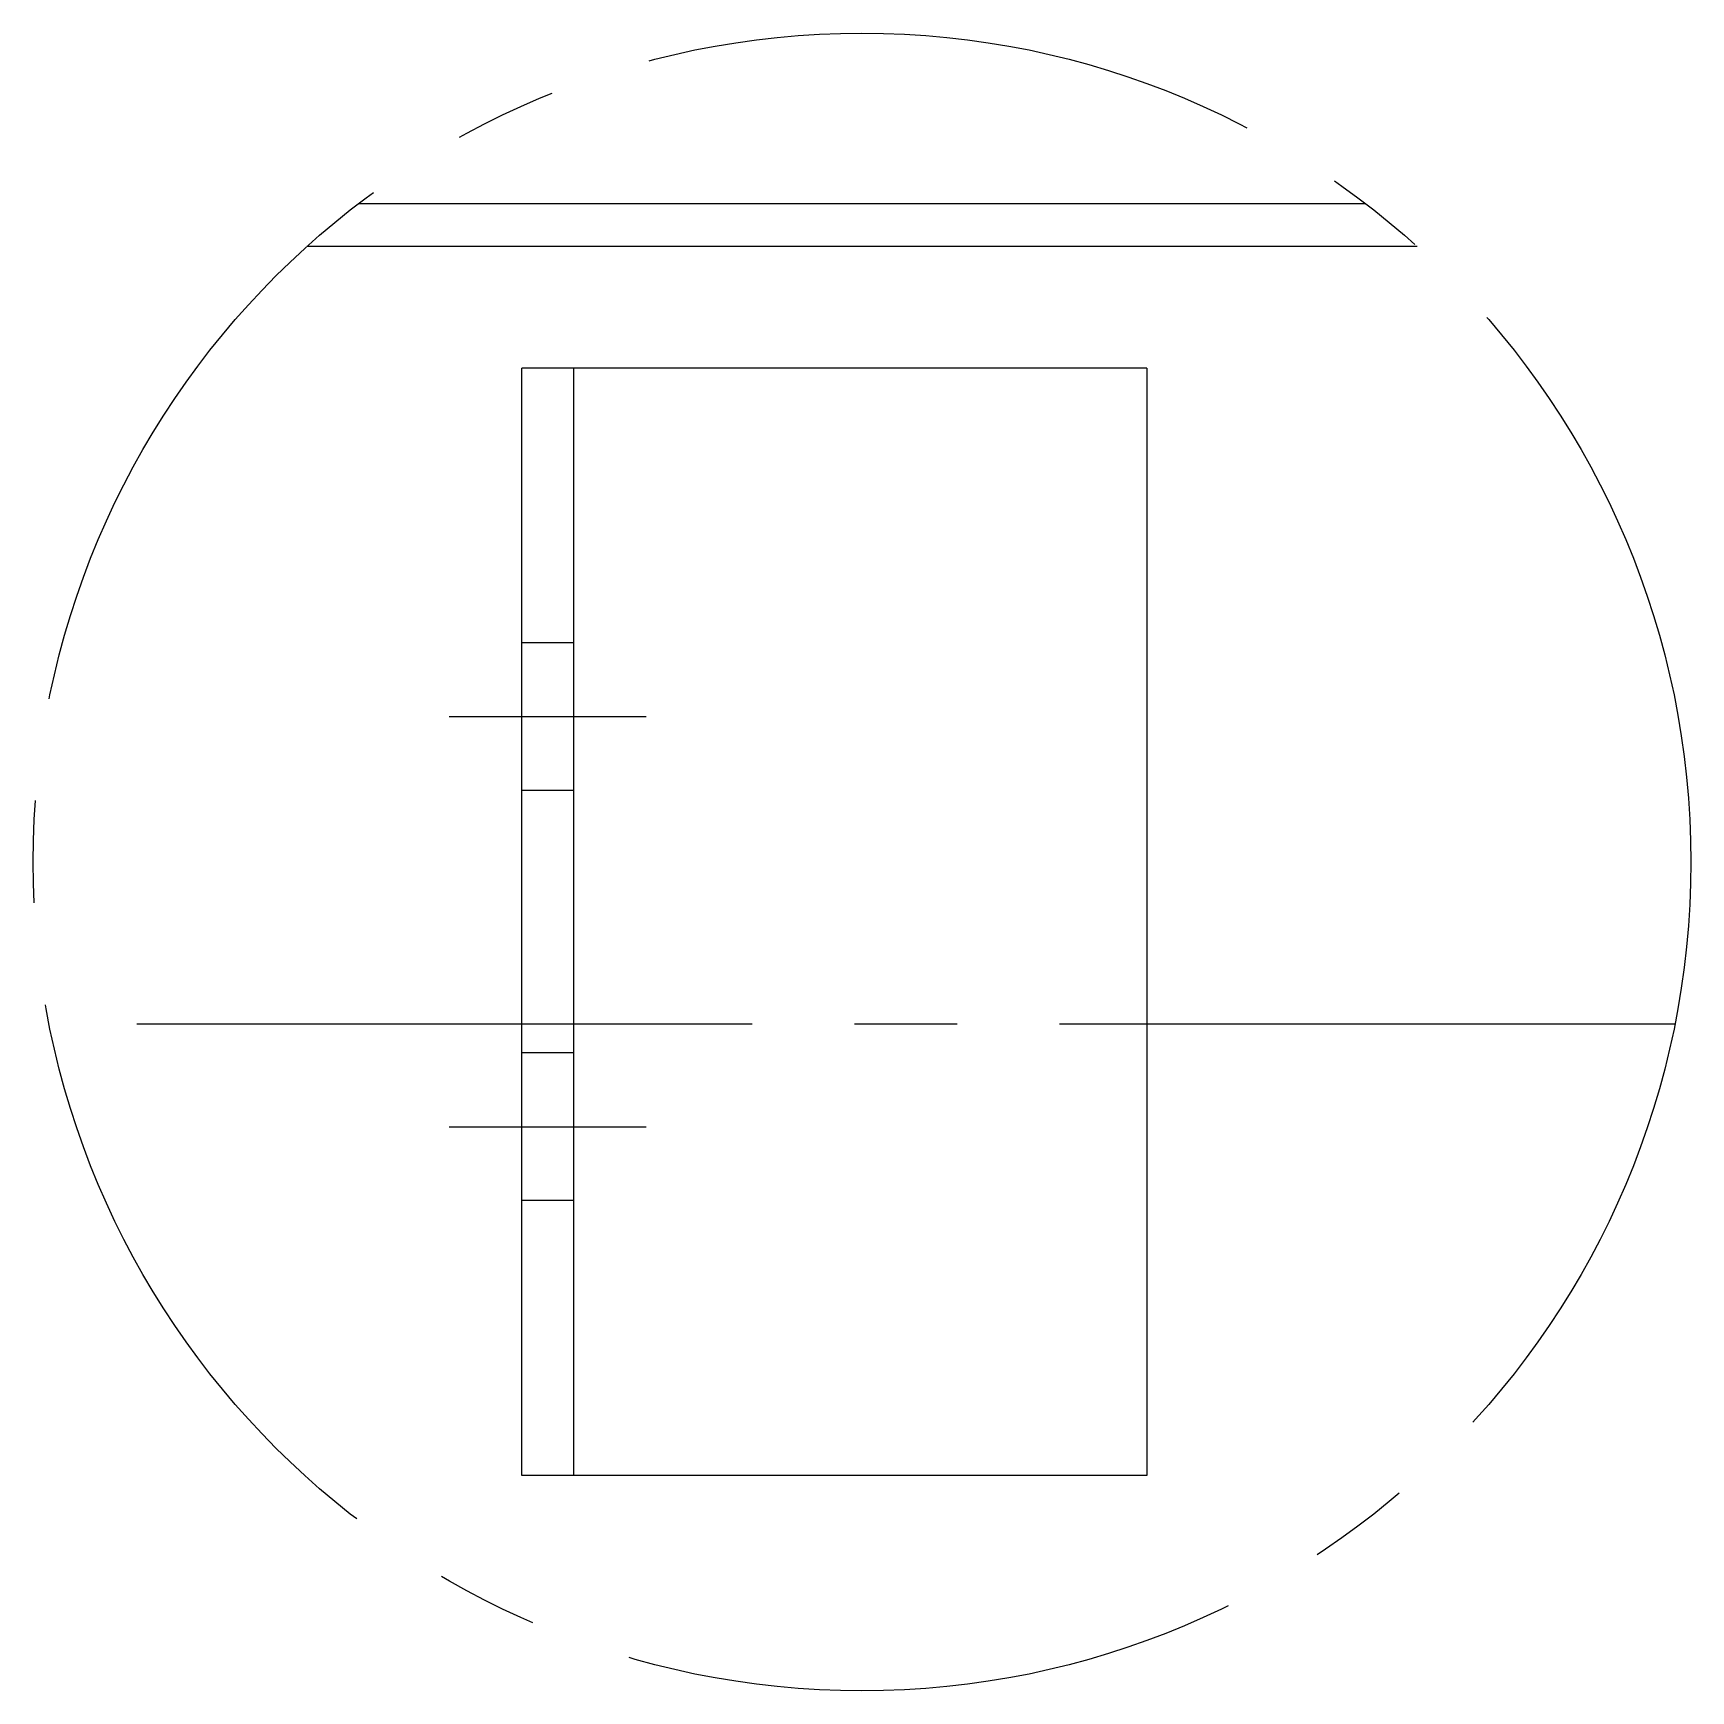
# Model space of a CAD drawing. Header units: millimetres. Extents: x -11137 to 17544, y -5373 to 15400.
# Drawn here: x -6231.9 to -6029.8, y 3159.2 to 3361.3 of the extents above; entities that cross this region are included whole.
import ezdxf

# ---------------------------------------------------------------- set-up
doc = ezdxf.new("R2010")
doc.units = ezdxf.units.MM
doc.header["$LTSCALE"] = 100
doc.header["$MEASUREMENT"] = 0
doc.linetypes.add('CENTER2', pattern=[1.125, 0.75, -0.125, 0.125, -0.125])
doc.linetypes.add('HIDDEN', pattern=[0.375, 0.25, -0.125])
for name, color, linetype in [('EM-PJ-CENTRO', 10, 'CENTER2'), ('EM-PJ-CONTORNO', 3, 'Continuous'), ('EM-PJ-TRACEJADA', 1, 'HIDDEN')]:
    doc.layers.add(name, color=color, linetype=linetype)

# ---------------------------------------------------------------- blocks, each defined once
blk = doc.blocks.new('A$C9bd9dc66')
at = {"layer": 'EM-PJ-CENTRO'}
for p, q in [((8.84, 25), (-15.19, 25)), ((8.84, -25), (-15.19, -25))]:
    blk.add_line(p, q, dxfattribs=at)
at = {"layer": 'EM-PJ-CONTORNO'}
for p, q in [((-76.2, 67.5), (-76.2, -67.5)), ((-76.2, 67.5), (-10, 67.5)), ((-10, 67.5), (0, 67.5)), ((-6.35, -67.5), (-6.35, 67.5)), ((0, -67.5), (0, 67.5)), ((-76.2, -67.5), (-10, -67.5)), ((-10, -67.5), (0, -67.5))]:
    blk.add_line(p, q, dxfattribs=at)
at = {"layer": 'EM-PJ-TRACEJADA'}
for p, q in [((-6.35, 34), (0, 34)), ((-6.35, 16), (0, 16)), ((-6.35, -16), (0, -16)), ((-6.35, -34), (0, -34))]:
    blk.add_line(p, q, dxfattribs=at)

msp = doc.modelspace()

# ---------------------------------------------------------------- linework, layer by layer
at = {"layer": 'EM-PJ-CENTRO'}
msp.add_line((-6031.771, 3240.475), (-6229.952, 3240.475), dxfattribs=at)
msp.add_circle((-6130.862, 3260.253), 101.045, dxfattribs=at)
at = {"layer": 'EM-PJ-CONTORNO'}
for p, q in [((-6069.424, 3340.475), (-6192.299, 3340.475)), ((-6063.172, 3335.275), (-6198.551, 3335.275))]:
    msp.add_line(p, q, dxfattribs=at)

# ---------------------------------------------------------------- block references
at = {"layer": 'EM-PJ-CONTORNO', "xscale": -1}
msp.add_blockref('A$C9bd9dc66', (-6172.35, 3252.975), dxfattribs=at)

doc.saveas('drawing.dxf')
